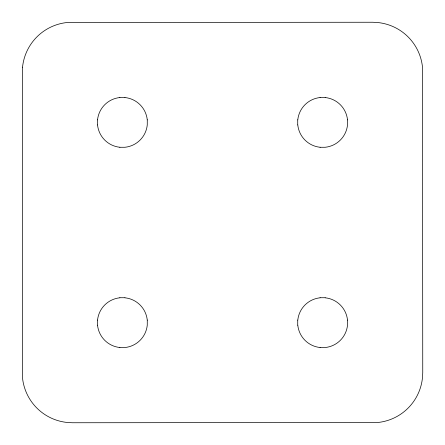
<?xml version="1.0" encoding="UTF-8"?>
<svg xmlns="http://www.w3.org/2000/svg" width="445" height="445" viewBox="0 0 445 445"><rect width="100%" height="100%" fill="white"/><g stroke="black" fill="none" stroke-linecap="round" stroke-linejoin="round"><path stroke-width="0.67" d="M97.472 119.816L97.472 124.934M97.472 320.066L97.472 325.184M297.722 119.816L297.722 124.934M297.727 320.066L297.727 325.184M119.816 97.472L124.934 97.472M320.066 97.472L325.184 97.472M119.816 297.727L124.934 297.727M320.066 297.727L325.184 297.727M320.066 147.273L325.184 147.273A24.987 24.987 0 0 0 347.512 124.934L347.523 119.816M119.816 147.273L124.934 147.273A24.987 24.987 0 0 0 147.262 124.934L147.278 119.816M320.066 347.528L325.184 347.528A24.987 24.987 0 0 0 347.512 325.184L347.528 320.066M119.816 347.528L124.934 347.528A24.987 24.987 0 0 0 147.262 325.184L147.278 320.066M119.877 147.262A24.987 24.987 0 0 1 97.55 124.939M97.55 119.866A24.987 24.987 0 0 1 119.877 97.544M124.934 97.544A24.987 24.987 0 0 1 147.262 119.872M119.877 347.512A24.987 24.987 0 0 1 97.55 325.189M97.55 320.116A24.987 24.987 0 0 1 119.877 297.794M124.934 297.8A24.987 24.987 0 0 1 147.262 320.127M320.122 147.262A24.987 24.987 0 0 1 297.794 124.934M297.794 119.872A24.987 24.987 0 0 1 320.122 97.544M325.184 97.544A24.987 24.987 0 0 1 347.512 119.872M320.127 347.512A24.987 24.987 0 0 1 297.8 325.184M297.8 320.127A24.987 24.987 0 0 1 320.127 297.8M325.184 297.8A24.987 24.987 0 0 1 347.512 320.127M22.506 67.189L22.506 377.811A49.979 49.979 0 0 0 67.195 422.461L72.307 422.75L377.811 422.494A49.979 49.979 0 0 0 422.461 377.805L422.75 372.693L422.494 67.189A49.979 49.979 0 0 0 377.805 22.539L372.693 22.25L67.189 22.506A49.979 49.979 0 0 0 22.539 67.195"/></g></svg>
